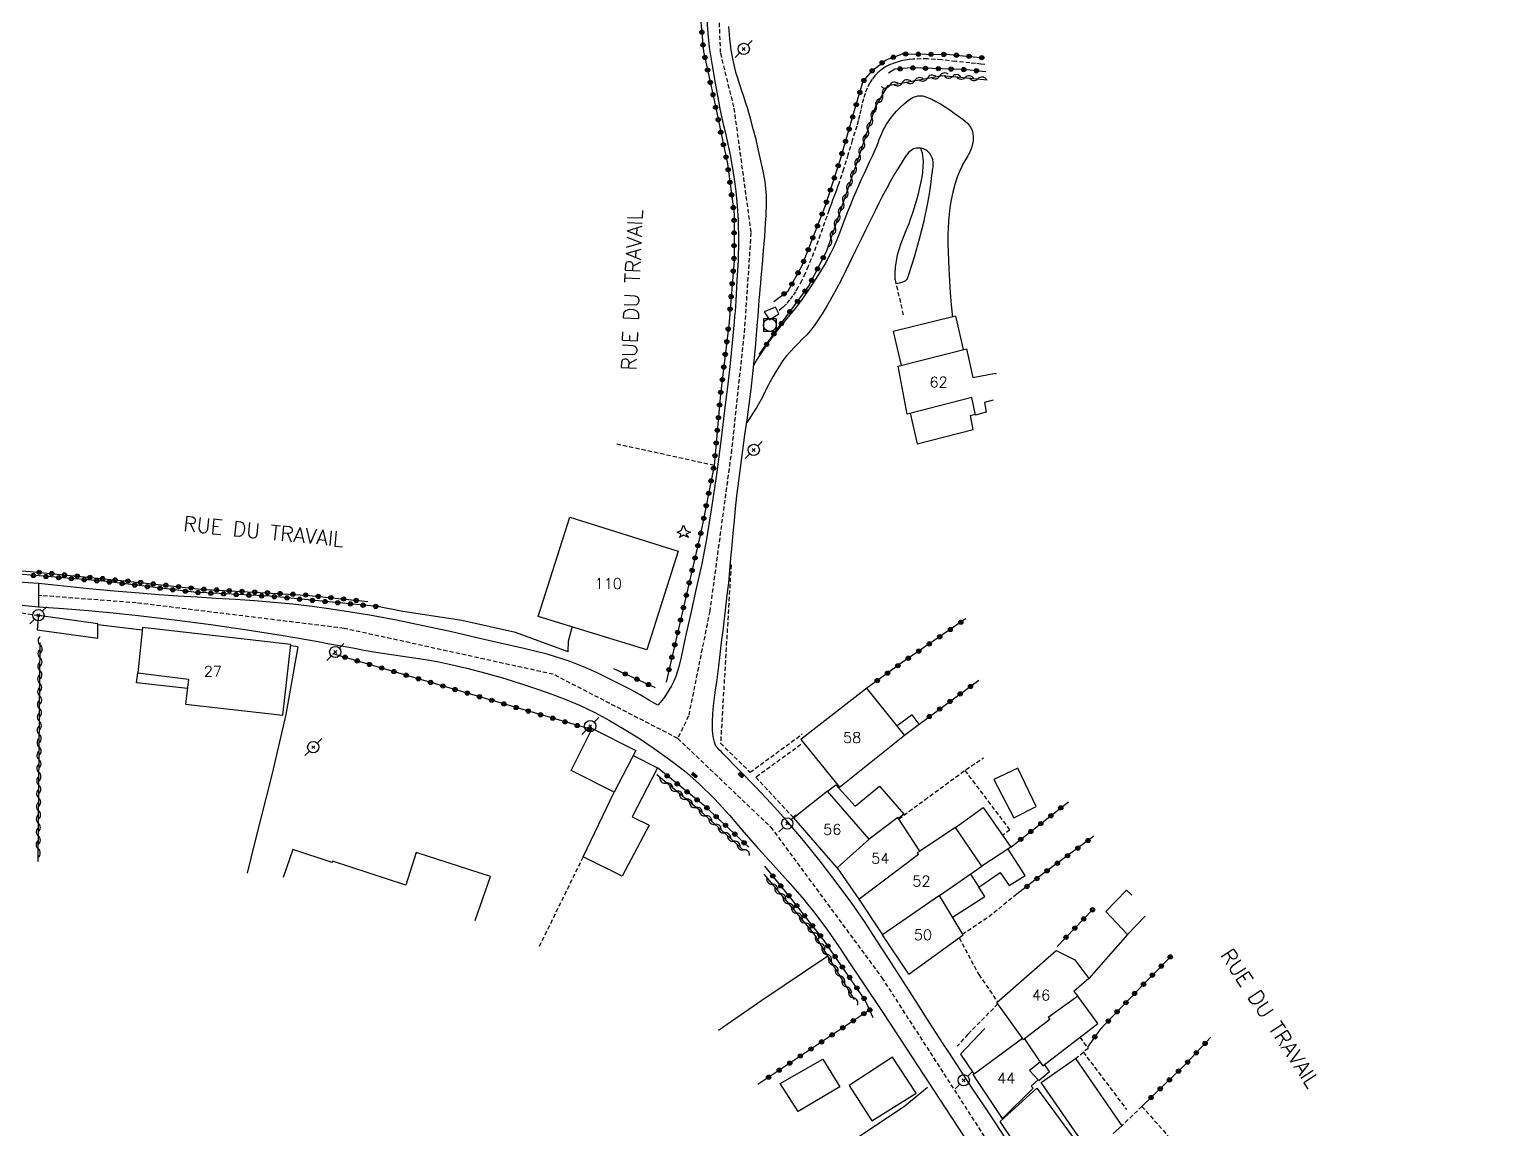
# Model space of a CAD drawing. Header units: millimetres. Extents: x 255999 to 257000, y 144000 to 145001.
# Drawn here: x 256507 to 256679.7, y 144576 to 144705.5 of the extents above; entities that cross this region are included whole.
import ezdxf
from ezdxf.enums import TextEntityAlignment as Align

# ---------------------------------------------------------------- set-up
doc = ezdxf.new("R2010")
doc.units = ezdxf.units.MM
doc.linetypes.add('DASHED', pattern=[0.75, 0.5, -0.25])
doc.layers.get('0').update_dxf_attribs({"linetype": 'CONTINUOUS'})
for name, color, linetype in [('W0001', 6, 'DASHED'), ('W0008', 7, 'CONTINUOUS'), ('W0017', 7, 'CONTINUOUS'), ('W0070', 7, 'DASHED'), ('W0071', 7, 'CONTINUOUS'), ('W0101', 7, 'CONTINUOUS'), ('W0104', 1, 'CONTINUOUS'), ('W0105', 7, 'CONTINUOUS'), ('W0112', 1, 'DASHED'), ('W0211', 2, 'CONTINUOUS'), ('W0303', 7, 'CONTINUOUS'), ('W0310', 3, 'CONTINUOUS'), ('W0323', 7, 'CONTINUOUS'), ('W0330', 7, 'CONTINUOUS'), ('W0333', 7, 'CONTINUOUS'), ('W0401', 7, 'CONTINUOUS'), ('W0420', 7, 'CONTINUOUS'), ('W0473', 7, 'CONTINUOUS'), ('W0989', 7, 'CONTINUOUS'), ('W0991', 7, 'CONTINUOUS'), ('W1102', 7, 'CONTINUOUS')]:
    doc.layers.add(name, color=color, linetype=linetype)
doc.styles.get("Standard").update_dxf_attribs({"font": 'romans.shx', "width": 0.85})

# ---------------------------------------------------------------- blocks, each defined once
blk = doc.blocks.new('T473')
for p, q in [((-0.166667, 0.166667), (0.166667, -0.166667)), ((-0.166667, -0.166667), (0.166667, 0.166667)), ((0.500001, 0.500001), (1.000002, 1.000002)), ((-1.000002, -1.000002), (-0.500001, -0.500001))]:
    blk.add_line(p, q)
blk.add_ellipse((0, 0), major_axis=(0.471405, 0.471405), ratio=1, start_param=5.4977871438, end_param=11.780972451)
blk = doc.blocks.new('T303')
for p, q in [((-0.77, 0), (-0.28, 0.21)), ((-0.28, -0.21), (-0.77, 0)), ((-0.28, 0.21), (0, 0.83)), ((0, 0.83), (0.28, 0.21)), ((0.28, 0.21), (0.83, 0)), ((0.83, 0), (0.28, -0.21)), ((-0.49, -0.63), (-0.28, -0.21)), ((0, -0.35), (-0.49, -0.63)), ((0.56, -0.63), (0, -0.35)), ((0.28, -0.21), (0.56, -0.63))]:
    blk.add_line(p, q)
blk = doc.blocks.new('T401')
for p, q in [((-0.3, 0.3), (0, 0.3)), ((-0.3, -0.25), (-0.3, 0.3)), ((-0.3, 0.15), (0, 0.15)), ((-0.3, 0), (0, 0)), ((0, 0.3), (0, -0.25)), ((-0.3, -0.15), (0, -0.15)), ((-0.3, -0.25), (-0.3, -0.3)), ((-0.3, -0.3), (0, -0.3)), ((0, -0.3), (0, -0.25))]:
    blk.add_line(p, q)
blk = doc.blocks.new('T420')
for p, q in [((0.75, 0.75), (-0.75, 0.75)), ((-0.75, 0.75), (-0.75, -0.75)), ((0.75, 0.75), (0.75, -0.75)), ((0.75, -0.75), (-0.75, -0.75))]:
    blk.add_line(p, q)
blk.add_ellipse((0, 0), major_axis=(-0.53, 0.53), ratio=1, start_param=3.926991, end_param=10.210176)
blk = doc.blocks.new('t310o')
at = {"color": 0, "linetype": 'Continuous'}
for centre, start, end in [((-0.5, 0.38), 216.8699, 323.1304), ((0.5, -0.37), 36.8699, 143.1303)]:
    blk.add_arc(centre, 0.625, start, end, dxfattribs=at)
blk = doc.blocks.new('t323o')
at = {"color": 0, "linetype": 'Continuous'}
for radius in [0.25, 0.15]:
    blk.add_circle((0, 0), radius, dxfattribs=at)

msp = doc.modelspace()

# ---------------------------------------------------------------- linework, layer by layer
at = {"layer": 'W0001'}
for points in [[(256630.94, 144841.89), (256622.81, 144837.39), (256616.06, 144834.78), (256610.11, 144834.11), (256604.05, 144835.29), (256598.64, 144835.87), (256592.79, 144833.63), (256590.03, 144828.33), (256590.86, 144821.44), (256595.38, 144811.51), (256597.81, 144804.42), (256598.48, 144796.95), (256596.92, 144788.19), (256593.78, 144775.08), (256591.07, 144758.02), (256591.52, 144741.9), (256589.86, 144725.52), (256587.96, 144712.96), (256588.39, 144702.64), (256589.98, 144696.18), (256591.99, 144681.5), (256591.28, 144671)], [(256591.28, 144671), (256591.23, 144670.22), (256589.72, 144655.95), (256587.14, 144636.92), (256584.64, 144624.55), (256583.37, 144621.93)], [(256583.37, 144621.93), (256568.7, 144629.48), (256544.08, 144634.89), (256519.61, 144637.9), (256508.48, 144638.74), (256508.1, 144638.78)], [(256583.37, 144621.93), (256594.33, 144611.48), (256607.41, 144593.74), (256625.42, 144565.81), (256640.63, 144542.64), (256650.73, 144529.85), (256668.57, 144511.01), (256679.69, 144495.96)]]:
    msp.add_lwpolyline(points, dxfattribs=at)
at = {"layer": 'W0008'}
for points in [[(256586.73, 144707.79), (256586.86, 144705.44), (256587.09, 144703.32), (256587.41, 144701.21), (256587.78, 144699.11), (256588.17, 144697.01), (256588.34, 144696.1), (256588.54, 144695.2), (256588.74, 144694.3), (256588.95, 144693.4), (256589.16, 144692.5), (256589.36, 144691.6), (256589.54, 144690.69), (256589.7, 144689.78), (256589.97, 144688.09), (256590.2, 144686.39), (256590.38, 144684.68), (256590.49, 144682.96), (256590.53, 144680.59), (256590.47, 144678.22), (256590.35, 144675.86), (256590.2, 144673.49), (256590.16, 144672.87), (256590.12, 144672.25), (256590.07, 144671.62), (256590.02, 144671)], [(256592.77, 144671), (256592.83, 144671.65), (256592.88, 144672.29), (256592.93, 144672.94), (256592.98, 144673.59), (256593.04, 144674.24), (256593.09, 144674.88), (256593.14, 144675.53), (256593.2, 144676.18), (256593.34, 144677.79), (256593.49, 144679.4), (256593.62, 144681.01), (256593.72, 144682.63), (256593.74, 144683.09), (256593.77, 144683.54), (256593.8, 144684), (256593.82, 144684.46), (256593.83, 144684.92), (256593.83, 144685.38), (256593.82, 144685.84), (256593.8, 144686.29), (256593.65, 144687.54), (256593.43, 144688.77), (256593.17, 144689.99), (256592.89, 144691.21), (256592.6, 144692.47), (256592.27, 144693.73), (256591.93, 144694.98), (256591.58, 144696.23), (256591.37, 144696.9), (256591.16, 144697.57), (256590.93, 144698.24), (256590.7, 144698.91), (256590.48, 144699.58), (256590.27, 144700.25), (256590.09, 144700.93), (256589.93, 144701.62), (256589.68, 144703.01), (256589.49, 144704.4), (256589.37, 144705.8)], [(256590.02, 144671), (256589.79, 144668.55), (256589.54, 144666.1), (256589.26, 144663.65), (256588.97, 144661.21), (256588.48, 144657.25), (256587.97, 144653.29), (256587.4, 144649.35), (256586.75, 144645.41), (256586.19, 144642.49), (256585.56, 144639.58), (256584.9, 144636.68), (256584.24, 144633.78), (256584, 144632.64), (256583.78, 144631.49), (256583.51, 144630.35), (256583.15, 144629.24), (256582.91, 144628.68), (256582.64, 144628.14), (256582.33, 144627.61), (256582.01, 144627.1), (256581.78, 144626.76), (256581.54, 144626.44), (256581.28, 144626.13), (256581.01, 144625.83)], [(256587.86, 144621.02), (256587.71, 144621.48), (256587.59, 144621.96), (256587.52, 144622.44), (256587.47, 144622.93), (256587.46, 144623.88), (256587.49, 144624.82), (256587.57, 144625.77), (256587.69, 144626.71), (256587.82, 144627.64), (256587.96, 144628.57), (256588.09, 144629.5), (256588.2, 144630.44), (256588.32, 144631.48), (256588.44, 144632.53), (256588.57, 144633.57), (256588.71, 144634.62), (256588.84, 144635.66), (256588.97, 144636.7), (256589.09, 144637.75), (256589.21, 144638.79), (256589.37, 144640.25), (256589.51, 144641.72), (256589.64, 144643.18), (256589.77, 144644.64), (256589.91, 144646.1), (256590.04, 144647.57), (256590.19, 144649.03), (256590.35, 144650.49), (256590.56, 144652.29), (256590.79, 144654.09), (256591.04, 144655.88), (256591.29, 144657.68), (256591.53, 144659.47), (256591.77, 144661.27), (256592, 144663.07), (256592.2, 144664.87), (256592.36, 144666.4), (256592.51, 144667.93), (256592.65, 144669.47), (256592.77, 144671)], [(256508.11, 144640.18), (256508.09, 144637.42)], [(256581.01, 144625.83), (256579.98, 144626.45), (256578.93, 144627.06), (256577.87, 144627.64), (256576.8, 144628.2), (256575.31, 144628.95), (256573.81, 144629.69), (256572.28, 144630.37), (256570.72, 144630.98), (256568, 144631.84), (256565.25, 144632.54), (256562.47, 144633.16), (256559.7, 144633.79), (256556.56, 144634.51), (256553.41, 144635.2), (256550.25, 144635.85), (256547.07, 144636.44), (256544.83, 144636.82), (256542.57, 144637.16), (256540.32, 144637.47), (256538.05, 144637.73), (256535.8, 144637.95), (256533.54, 144638.13), (256531.28, 144638.29), (256529.02, 144638.43), (256526.77, 144638.57), (256524.51, 144638.7), (256522.25, 144638.86), (256519.99, 144639.03), (256517.02, 144639.29), (256514.05, 144639.57), (256511.07, 144639.86), (256508.11, 144640.18)], [(256508.09, 144637.42), (256511.02, 144637.23), (256513.96, 144637), (256516.88, 144636.73), (256519.81, 144636.42), (256524.1, 144635.91), (256528.38, 144635.33), (256532.66, 144634.71), (256536.92, 144634.05), (256538.29, 144633.83), (256539.65, 144633.59), (256541.01, 144633.34), (256542.37, 144633.09), (256543.73, 144632.84), (256545.09, 144632.59), (256546.45, 144632.34), (256547.81, 144632.1), (256548.87, 144631.93), (256549.93, 144631.77), (256550.99, 144631.62), (256552.05, 144631.46), (256553.11, 144631.31), (256554.17, 144631.14), (256555.23, 144630.95), (256556.28, 144630.73), (256558.53, 144630.21), (256560.77, 144629.62), (256562.99, 144628.98), (256565.2, 144628.29), (256566.87, 144627.74), (256568.54, 144627.16), (256570.2, 144626.53), (256571.82, 144625.83), (256573.61, 144624.97), (256575.35, 144624.03), (256577.07, 144623.03), (256578.75, 144621.98), (256580.59, 144620.74), (256582.4, 144619.45), (256584.16, 144618.09), (256585.84, 144616.63), (256587.71, 144614.8), (256589.46, 144612.87), (256591.17, 144610.89), (256592.88, 144608.92), (256594.6, 144607.02), (256596.33, 144605.11), (256598.02, 144603.18), (256599.64, 144601.18), (256601.02, 144599.32), (256602.33, 144597.42), (256603.6, 144595.49), (256604.88, 144593.57), (256607.59, 144589.52), (256610.28, 144585.45), (256612.95, 144581.37), (256615.6, 144577.27)], [(256622.26, 144574.42), (256620.86, 144576.53), (256619.46, 144578.63), (256618.06, 144580.74), (256616.67, 144582.85), (256615.28, 144584.97), (256614.57, 144586.07), (256613.86, 144587.17), (256613.14, 144588.27), (256612.44, 144589.38), (256611.73, 144590.49), (256611.01, 144591.59), (256610.3, 144592.69), (256609.59, 144593.8), (256608.18, 144595.99), (256606.78, 144598.18), (256605.36, 144600.37), (256603.87, 144602.51), (256602.03, 144605.01), (256600.13, 144607.47), (256598.18, 144609.89), (256596.17, 144612.27), (256594.37, 144614.28), (256592.51, 144616.23), (256590.62, 144618.17), (256588.74, 144620.1), (256588.52, 144620.33), (256588.3, 144620.56), (256588.08, 144620.79), (256587.86, 144621.02)], [(256615.6, 144577.27), (256619.11, 144571.92)]]:
    msp.add_lwpolyline(points, dxfattribs=at)
at = {"layer": 'W0017'}
for points in [[(256595.96, 144671), (256596.59, 144671.78), (256597.22, 144672.56), (256597.82, 144673.36), (256598.4, 144674.17), (256599.21, 144675.36), (256599.98, 144676.57), (256600.72, 144677.81), (256601.4, 144679.08), (256601.78, 144679.88), (256602.14, 144680.69), (256602.47, 144681.51), (256602.79, 144682.34), (256603.1, 144683.17), (256603.41, 144684), (256603.74, 144684.83), (256604.08, 144685.65), (256604.39, 144686.37), (256604.71, 144687.08), (256605.03, 144687.8), (256605.35, 144688.51), (256605.68, 144689.22), (256606, 144689.93), (256606.33, 144690.64), (256606.65, 144691.36), (256606.81, 144691.72), (256606.96, 144692.09), (256607.11, 144692.47), (256607.26, 144692.84), (256607.41, 144693.21), (256607.58, 144693.58), (256607.76, 144693.94), (256607.96, 144694.29), (256608.32, 144694.82), (256608.7, 144695.33), (256609.12, 144695.81), (256609.58, 144696.26), (256610.02, 144696.67), (256610.49, 144697.08), (256611.03, 144697.43), (256611.64, 144697.63), (256612.22, 144697.62), (256612.77, 144697.45), (256613.28, 144697.22), (256613.76, 144696.98), (256614.33, 144696.68), (256614.87, 144696.34), (256615.4, 144695.98), (256615.91, 144695.6), (256616.44, 144695.23), (256616.98, 144694.86), (256617.49, 144694.43), (256617.89, 144693.89), (256618.05, 144693.54), (256618.13, 144693.18), (256618.16, 144692.8), (256618.17, 144692.43), (256618.13, 144692.11), (256618.06, 144691.8), (256617.97, 144691.5), (256617.86, 144691.2), (256617.77, 144690.99), (256617.66, 144690.78), (256617.55, 144690.57), (256617.43, 144690.37), (256617.31, 144690.18), (256617.19, 144689.98), (256617.07, 144689.78), (256616.96, 144689.57), (256616.78, 144689.2), (256616.6, 144688.82), (256616.44, 144688.43), (256616.29, 144688.04), (256616.02, 144687.17), (256615.78, 144686.29), (256615.58, 144685.39), (256615.42, 144684.49), (256615.32, 144683.68), (256615.25, 144682.87), (256615.21, 144682.05), (256615.18, 144681.24), (256615.18, 144680.24), (256615.2, 144679.25), (256615.24, 144678.25), (256615.29, 144677.26), (256615.37, 144675.84), (256615.47, 144674.42), (256615.58, 144672.99), (256615.71, 144671.57)], [(256609.06, 144675.55), (256609.29, 144675.58), (256609.52, 144675.62), (256609.75, 144675.68), (256609.98, 144675.76), (256610.06, 144675.79), (256610.15, 144675.83), (256610.23, 144675.87), (256610.3, 144675.94), (256610.41, 144676.09), (256610.48, 144676.26), (256610.54, 144676.43), (256610.59, 144676.6), (256611.27, 144678.67), (256611.86, 144680.78), (256612.38, 144682.9), (256612.84, 144685.03), (256612.98, 144685.84), (256613.1, 144686.65), (256613.21, 144687.46), (256613.3, 144688.27), (256613.33, 144688.47), (256613.36, 144688.66), (256613.39, 144688.86), (256613.42, 144689.05), (256613.44, 144689.25), (256613.46, 144689.45), (256613.46, 144689.65), (256613.44, 144689.85), (256613.4, 144690.1), (256613.33, 144690.34), (256613.23, 144690.57), (256613.1, 144690.79), (256612.94, 144690.97), (256612.75, 144691.14), (256612.54, 144691.27), (256612.31, 144691.37), (256612.03, 144691.45), (256611.73, 144691.48), (256611.42, 144691.47), (256611.13, 144691.37), (256610.57, 144690.98), (256610.14, 144690.44), (256609.81, 144689.87), (256609.48, 144689.34), (256608.93, 144688.47), (256608.42, 144687.58), (256607.94, 144686.67), (256607.46, 144685.76), (256607.05, 144684.98), (256606.65, 144684.18), (256606.26, 144683.39), (256605.87, 144682.59), (256605.48, 144681.79), (256605.09, 144680.99), (256604.7, 144680.19), (256604.31, 144679.4), (256603.75, 144678.27), (256603.2, 144677.14), (256602.64, 144676.01), (256602.05, 144674.9), (256601.5, 144673.91), (256600.95, 144672.92), (256600.38, 144671.95), (256599.76, 144671)], [(256599.76, 144671), (256599.68, 144670.88), (256599.6, 144670.77), (256599.52, 144670.66), (256599.44, 144670.54), (256599.01, 144670), (256598.56, 144669.49), (256598.08, 144668.99), (256597.6, 144668.5), (256597.12, 144668.01), (256596.64, 144667.51), (256596.19, 144667), (256595.76, 144666.46), (256595.34, 144665.84), (256594.95, 144665.19), (256594.58, 144664.54), (256594.22, 144663.88), (256594.06, 144663.6), (256593.92, 144663.31), (256593.77, 144663.02), (256593.63, 144662.73), (256593.49, 144662.44), (256593.34, 144662.15), (256593.2, 144661.86), (256593.04, 144661.58), (256592.68, 144660.96), (256592.3, 144660.35), (256591.91, 144659.75), (256591.51, 144659.16)], [(256592.3, 144665.84), (256592.66, 144666.45), (256593.03, 144667.05), (256593.42, 144667.64), (256593.81, 144668.22), (256594.33, 144668.93), (256594.86, 144669.63), (256595.41, 144670.32), (256595.96, 144671)], [(256570.46, 144632.12), (256570.51, 144633.38), (256570.93, 144635.05)], [(256597.88, 144570.91), (256601.25, 144572.73), (256610.1, 144578.63), (256612.8, 144580.83)]]:
    msp.add_lwpolyline(points, dxfattribs=at)
at = {"layer": 'W0070'}
msp.add_lwpolyline([(256619.54, 144701.31), (256619.08, 144701.37), (256618.43, 144701.44), (256617.78, 144701.51), (256616.12, 144701.68), (256614.46, 144701.86), (256612.78, 144701.98), (256611.11, 144701.96), (256610.62, 144701.92), (256610.14, 144701.84), (256609.67, 144701.74), (256609.2, 144701.61), (256608.74, 144701.45), (256608.29, 144701.28), (256607.85, 144701.06), (256607.44, 144700.79), (256607.01, 144700.44), (256606.62, 144700.04), (256606.27, 144699.6), (256605.97, 144699.13), (256605.67, 144698.53), (256605.43, 144697.91), (256605.23, 144697.27), (256605.07, 144696.63), (256604.92, 144695.99), (256604.78, 144695.34), (256604.63, 144694.71), (256604.45, 144694.07), (256603.93, 144692.38), (256603.42, 144690.68), (256602.9, 144688.99), (256602.34, 144687.31), (256602.2, 144686.91), (256602.06, 144686.52), (256601.91, 144686.12), (256601.76, 144685.72), (256601.61, 144685.33), (256601.46, 144684.93), (256601.31, 144684.54), (256601.17, 144684.14), (256600.91, 144683.43), (256600.66, 144682.71), (256600.41, 144681.99), (256600.16, 144681.27), (256599.9, 144680.55), (256599.64, 144679.83), (256599.37, 144679.12), (256599.09, 144678.41), (256598.73, 144677.56), (256598.36, 144676.71), (256597.97, 144675.87), (256597.53, 144675.06), (256597.22, 144674.56), (256596.9, 144674.07), (256596.55, 144673.6), (256596.18, 144673.14), (256595.98, 144672.93), (256595.78, 144672.72), (256595.56, 144672.52), (256595.33, 144672.34)], dxfattribs=at)
at = {"layer": 'W0071'}
for points in [[(256508.11, 144640.18), (256504.55, 144640.41), (256501, 144640.66), (256497.45, 144640.93), (256493.9, 144641.2), (256489.45, 144641.55), (256484.99, 144641.91), (256480.54, 144642.3), (256476.1, 144642.74), (256473.22, 144643.06), (256470.35, 144643.39), (256467.48, 144643.77), (256464.62, 144644.2), (256463.51, 144644.39), (256462.41, 144644.61), (256461.31, 144644.84), (256460.21, 144645.09)], [(256459.5, 144642.55), (256461.68, 144642.24), (256463.86, 144641.95), (256466.05, 144641.67), (256468.23, 144641.41), (256469.9, 144641.23), (256471.57, 144641.06), (256473.25, 144640.89), (256474.92, 144640.74), (256476.6, 144640.59), (256478.27, 144640.43), (256479.94, 144640.28), (256481.62, 144640.11), (256488.24, 144639.45), (256494.85, 144638.79), (256501.47, 144638.11), (256508.09, 144637.43)]]:
    msp.add_lwpolyline(points, dxfattribs=at)
at = {"layer": 'W0101'}
for points in [[(256610.38, 144660.14), (256609.32, 144665.79), (256617.36, 144667.83), (256618.11, 144664.46), (256620.81, 144664.97), (256620.83, 144664.86)], [(256620.5, 144661.76), (256619.5, 144661.51), (256619.71, 144660.38), (256618.42, 144660.03), (256618.02, 144662.1), (256610.38, 144660.14)], [(256520.34, 144634.99), (256519.79, 144629.67), (256525.74, 144628.92), (256525.42, 144625.95), (256536.88, 144624.66), (256537.81, 144633)], [(256537.81, 144633), (256520.34, 144634.99)], [(256605.92, 144610.04), (256601.02, 144615.7), (256597.03, 144612.57)], [(256602.15, 144606.7), (256602.15, 144606.7), (256597.03, 144612.57)], [(256611.88, 144608.65), (256609.28, 144612.61), (256605.92, 144610.04)], [(256619.19, 144606.89), (256616.08, 144611.45), (256611.88, 144608.65)], [(256602.15, 144606.7), (256604.7, 144602.99), (256604.7, 144602.99)], [(256614.19, 144603.42), (256619.19, 144606.89)], [(256604.7, 144602.99), (256607.5, 144598.78)], [(256610.57, 144594.16), (256616.99, 144598.77), (256614.18, 144603.41), (256614.19, 144603.42)], [(256610.57, 144594.16), (256607.5, 144598.78)], [(256623.98, 144586.6), (256620.96, 144590.83), (256627.92, 144596.93), (256630.14, 144595.84), (256631.77, 144593.66)], [(256631.77, 144593.66), (256630.01, 144592.13), (256630.49, 144591.56), (256626.99, 144589.06), (256627.18, 144588.8), (256624.21, 144586.54)], [(256621.62, 144577.17), (256618.15, 144582.35), (256623.98, 144586.6)], [(256624.21, 144586.54), (256626.06, 144583.79), (256624.79, 144582.81), (256625.83, 144581.71), (256625.01, 144580.97), (256625.23, 144580.71), (256621.62, 144577.17)]]:
    msp.add_lwpolyline(points, dxfattribs=at)
for points in [[(256583.41, 144643.99), (256579.72, 144632.35), (256566.93, 144636.28), (256570.68, 144647.99)], [(256610.06, 144622.33), (256605.65, 144627.86), (256597.87, 144621.8), (256602.44, 144616.18), (256610.06, 144622.33)], [(256625.66, 144580.72), (256631.04, 144573.42), (256626.42, 144569.26), (256621.36, 144576.8)]]:
    msp.add_lwpolyline(points, close=True, dxfattribs=at)
at = {"layer": 'W0104'}
for points in [[(256613.37, 144671), (256608.75, 144669.87), (256609.69, 144665.88)], [(256616.09, 144671.67), (256613.37, 144671)], [(256616.09, 144671.67), (256616.24, 144671)], [(256616.24, 144671), (256616.98, 144667.73)], [(256610.76, 144660.24), (256611.55, 144656.63), (256618.15, 144658.33), (256617.84, 144659.97), (256617.85, 144659.97), (256618.4, 144660.14)], [(256525.62, 144627.82), (256519.65, 144628.48), (256519.79, 144629.67)], [(256610.06, 144622.33), (256611.79, 144623.62), (256610.98, 144624.72), (256609.2, 144623.41)], [(256578.14, 144619.92), (256580.97, 144618.45), (256578, 144612.68), (256580, 144611.7), (256576.83, 144605.69), (256572.22, 144607.96)], [(256572.22, 144607.96), (256575.9, 144615.6)], [(256601.02, 144615.7), (256601.97, 144616.45), (256604.26, 144613.94), (256607.12, 144616.3), (256610, 144612.99), (256609.36, 144612.48)], [(256616.08, 144611.45), (256619.33, 144613.79), (256622.59, 144609.11), (256619.19, 144606.89)], [(256538.04, 144608.84), (256536.92, 144605.54)], [(256559.5, 144600.48), (256561.31, 144605.68), (256552.58, 144608.49), (256551.35, 144604.64), (256542.73, 144607.46), (256542.66, 144607.32), (256538.04, 144608.84)], [(256617.83, 144605.95), (256618.83, 144604.42), (256621.36, 144606.15), (256622.39, 144604.59), (256624.28, 144605.76), (256622.27, 144608.89)], [(256615.72, 144600.87), (256619.54, 144603.32), (256618.83, 144604.42)], [(256636.83, 144603.47), (256636.23, 144604.05), (256633.8, 144601.55), (256636.34, 144598.81), (256638.42, 144601)], [(256626.06, 144583.79), (256626.37, 144583.35), (256632.83, 144588.36), (256630.49, 144591.56)], [(256616.66, 144584.73), (256619.53, 144587.77)], [(256616.66, 144584.73), (256618.26, 144582.43)], [(256632.17, 144573), (256630.5, 144575.13), (256626.16, 144581.39), (256630.2, 144584.21), (256635.66, 144576.29), (256634.65, 144575.37)], [(256625.83, 144581.71), (256625.9, 144581.62), (256627.15, 144582.7), (256626.57, 144583.5)]]:
    msp.add_lwpolyline(points, dxfattribs=at)
for points in [[(256515.09, 144635.41), (256508.09, 144636.4), (256507.93, 144634.73), (256515.06, 144633.75)], [(256575.9, 144615.6), (256570.81, 144618.16), (256573.3, 144623.08), (256578.45, 144620.52)], [(256620.58, 144617.08), (256622.97, 144612.56), (256625.58, 144613.9), (256623.42, 144618.41)], [(256602.48, 144580.9), (256597.56, 144577.97), (256595.44, 144581.27), (256600.45, 144584.13)], [(256611.45, 144580.14), (256608.68, 144584.37), (256603.57, 144581.04), (256606.22, 144576.88)]]:
    msp.add_lwpolyline(points, close=True, dxfattribs=at)
at = {"layer": 'W0105'}
msp.add_lwpolyline([(256595.29, 144671.93), (256594.88, 144672.72), (256593.56, 144672.18), (256594.17, 144671.23)], close=True, dxfattribs=at)
at = {"layer": 'W0112'}
for points in [[(256608.96, 144675.97), (256609.98, 144671.62)], [(256587.66, 144654.09), (256575.98, 144656.64)], [(256589.65, 144642.36), (256588.41, 144621.35), (256591.9, 144617.94), (256598.04, 144622.45)], [(256508.09, 144636.4), (256494.38, 144638.25)], [(256597.88, 144621.2), (256592.58, 144617.35), (256597.03, 144612.57)], [(256609.39, 144612.44), (256612.46, 144614.7), (256617.32, 144618.25), (256619.36, 144619.65)], [(256617.18, 144618.15), (256622.47, 144611.15), (256621.62, 144610.51)], [(256572.22, 144607.96), (256566.99, 144597.29)], [(256623.32, 144603.57), (256619.79, 144600.77), (256616.95, 144598.85)], [(256616.52, 144598.43), (256618.83, 144594.11), (256621.04, 144590.89)], [(256621.08, 144590.66), (256617.54, 144587.08), (256616.29, 144585.68)], [(256630.72, 144586.72), (256631.71, 144585.4), (256631.11, 144584.99), (256636.23, 144578.2)], [(256631.15, 144584.93), (256630.23, 144584.17)], [(256638.04, 144578.58), (256635.66, 144576.29)], [(256638.04, 144578.58), (256642.85, 144573.13), (256643.59, 144574.02)]]:
    msp.add_lwpolyline(points, dxfattribs=at)
at = {"layer": 'W0211'}
msp.add_lwpolyline([(256608.96, 144675.97), (256608.97, 144676.71), (256609.02, 144677.44), (256609.12, 144678.17), (256609.26, 144678.89), (256609.43, 144679.53), (256609.63, 144680.15), (256609.86, 144680.77), (256610.11, 144681.38), (256610.36, 144681.98), (256610.61, 144682.59), (256610.84, 144683.21), (256611.05, 144683.83), (256611.37, 144684.87), (256611.67, 144685.91), (256611.93, 144686.97), (256612.14, 144688.04), (256612.18, 144688.31), (256612.22, 144688.59), (256612.25, 144688.86), (256612.28, 144689.14), (256612.29, 144689.41), (256612.3, 144689.69), (256612.3, 144689.97), (256612.28, 144690.24), (256612.24, 144690.56), (256612.18, 144690.87), (256612.09, 144691.18), (256611.99, 144691.48)], dxfattribs=at)
at = {"layer": 'W0310'}
for points in [[(256600.93, 144679.39), (256604.78, 144690.66), (256606.71, 144696.4), (256608.17, 144698.86), (256614.55, 144700.04), (256619.8, 144699.53)], [(256508.04, 144607.43), (256508.2, 144624.75), (256508.29, 144633.22)], [(256591.13, 144608.78), (256586.02, 144613.38), (256580.89, 144617.62)], [(256604.17, 144591.16), (256599.45, 144598.92), (256593.53, 144605.92)]]:
    msp.add_lwpolyline(points, dxfattribs=at)
at = {"layer": 'W0323'}
for points in [[(256580.8, 144818.85), (256587.08, 144808.25), (256589.19, 144805.14), (256594.54, 144796.08), (256595.01, 144792.42), (256592.89, 144781.92), (256589.41, 144764.82), (256589.03, 144754.76), (256589.6, 144745.52), (256588.45, 144730.69), (256586.17, 144716.59), (256585.82, 144709.33), (256586.42, 144702.85), (256587.77, 144696.57), (256589.22, 144689.64), (256590.01, 144683.71), (256590, 144678.23), (256589.42, 144671)], [(256594.7, 144673.42), (256596.38, 144674.67), (256597.98, 144677.58), (256600.76, 144684.71), (256602.52, 144690.17), (256604.51, 144697.01), (256605.21, 144699.34), (256606.34, 144700.67), (256607.9, 144701.88), (256609.85, 144702.56), (256615.4, 144702.5), (256619.39, 144702.11)], [(256619.67, 144700.47), (256617.02, 144700.73), (256610.88, 144700.93), (256608.94, 144700.76), (256608.2, 144700.29)], [(256595.7, 144671), (256596.14, 144671.61), (256598.77, 144675.17), (256600.93, 144679.39)], [(256589.42, 144671), (256589.42, 144670.96), (256588.42, 144662.49), (256587.66, 144654.09), (256586.15, 144646.39)], [(256592.97, 144667.14), (256595.7, 144671)], [(256586.15, 144646.39), (256582, 144628.57)], [(256548.03, 144637.46), (256535.35, 144638.67), (256526.39, 144639.14), (256515.73, 144640.44), (256498.65, 144641.85), (256488.05, 144642.67)], [(256490.22, 144642.9), (256507.12, 144641.6), (256518.62, 144640.47), (256527.2, 144639.53), (256539.62, 144638.82), (256546.88, 144638.04)], [(256617.29, 144636.02), (256617.23, 144635.97), (256609.82, 144630.89), (256605.65, 144627.86)], [(256538.62, 144632.72), (256537.79, 144632.83)], [(256573.23, 144622.96), (256542.76, 144631.91)], [(256580.77, 144627.9), (256575.84, 144630.14)], [(256611.79, 144623.62), (256618.84, 144628.78)], [(256591.73, 144609.12), (256586.58, 144613.95), (256580.97, 144618.45)], [(256622.59, 144609.11), (256629.4, 144614.47)], [(256632.36, 144610.4), (256626.5, 144606.06), (256623.32, 144603.57)], [(256606.4, 144589.02), (256605.46, 144591.1), (256600.57, 144598.17), (256597.05, 144602.66), (256593.62, 144606.88)], [(256628.05, 144597.42), (256632.22, 144601.74)], [(256641.46, 144596.28), (256637.42, 144592.14), (256633.04, 144587.55)], [(256605.98, 144589.96), (256592.82, 144581.17), (256592.82, 144581.17)], [(256633.04, 144587.55), (256631.61, 144585.54)], [(256646.16, 144586.73), (256643.25, 144583.62), (256638.04, 144578.58)]]:
    msp.add_lwpolyline(points, dxfattribs=at)
at = {"layer": 'W0330'}
for points in [[(256538.62, 144632.72), (256537.21, 144624.76), (256535.62, 144617.79), (256533.52, 144609.58), (256532.65, 144606.07)], [(256636.34, 144598.81), (256631.77, 144593.66)], [(256601.06, 144596.27), (256593.29, 144591.05), (256588.18, 144587.52)]]:
    msp.add_lwpolyline(points, dxfattribs=at)
at = {"layer": 'W0333'}
for points in [[(256570.46, 144632.12), (256564.27, 144634.39), (256557.93, 144635.82), (256551, 144636.9), (256548.03, 144637.46)], [(256515.09, 144635.33), (256520.31, 144634.74)]]:
    msp.add_lwpolyline(points, dxfattribs=at)
at = {"layer": 'W1102'}
for points in [[(256605.92, 144610.04), (256602.15, 144606.7)], [(256604.7, 144602.99), (256611.74, 144608.3), (256611.62, 144608.48), (256611.88, 144608.65)], [(256614.19, 144603.42), (256607.5, 144598.78)], [(256624.21, 144586.54), (256624.08, 144586.42), (256623.98, 144586.6)]]:
    msp.add_lwpolyline(points, dxfattribs=at)

# ---------------------------------------------------------------- block references
at = {"layer": 'W0303'}
msp.add_blockref('T303', (256584.06, 144646.22), dxfattribs=at)
at = {"layer": 'W0310'}
for p, rotation in [((256609.82, 144699.16), 10.46351421321713), ((256611.29, 144699.43), 10.46351421321713), ((256612.77, 144699.71), 10.46351421321713), ((256614.24, 144699.98), 10.46351421321713), ((256615.73, 144699.92), 354.4902430535981), ((256617.22, 144699.78), 354.4902430535981), ((256618.72, 144699.64), 354.4902430535981), ((256607.49, 144697.72), 59.28034642256555), ((256608.34, 144698.89), 10.46351421321713), ((256606.73, 144696.43), 59.28034642256555), ((256605.76, 144693.59), 71.40346960755006), ((256606.24, 144695.01), 71.40346960755006), ((256605.29, 144692.17), 71.40346960755006), ((256604.81, 144690.74), 71.40346960755006), ((256604.32, 144689.32), 71.15594378559136), ((256603.35, 144686.49), 71.15594378559136), ((256603.84, 144687.9), 71.15594378559136), ((256602.87, 144685.07), 71.15594378559136), ((256602.39, 144683.65), 71.15594378559136), ((256601.9, 144682.23), 71.15594378559136), ((256601.42, 144680.81), 71.15594378559136), ((256508.29, 144632.93), 89.42530352443532), ((256508.27, 144631.43), 89.42530352443532), ((256508.26, 144629.93), 89.42530352443532), ((256508.24, 144628.43), 89.42530352443532), ((256508.23, 144626.93), 89.42530352443532), ((256508.21, 144625.43), 89.42530352443532), ((256508.2, 144623.93), 89.45726379178724), ((256508.17, 144620.93), 89.45726379178724), ((256508.18, 144622.43), 89.45726379178724), ((256508.15, 144619.43), 89.45726379178724), ((256508.14, 144617.93), 89.45726379178724), ((256508.13, 144616.43), 89.45726379178724), ((256582.04, 144616.67), 140.4014190438565), ((256508.11, 144614.93), 89.45726379178724), ((256583.2, 144615.71), 140.4014190438565), ((256584.35, 144614.76), 140.4014190438565), ((256508.1, 144613.43), 89.45726379178724), ((256585.51, 144613.8), 140.4014190438565), ((256586.64, 144612.82), 138.043150267769), ((256508.08, 144611.93), 89.45726379178724), ((256587.76, 144611.81), 138.043150267769), ((256588.87, 144610.81), 138.043150267769), ((256508.06, 144608.93), 89.45726379178724), ((256508.07, 144610.43), 89.45726379178724), ((256589.99, 144609.81), 138.043150267769), ((256591.1, 144608.81), 138.043150267769), ((256594.5, 144604.77), 130.2602200773545), ((256595.46, 144603.63), 130.2602200773545), ((256596.43, 144602.48), 130.2602200773545), ((256597.4, 144601.34), 130.2602200773545), ((256598.37, 144600.19), 130.2602200773545), ((256599.34, 144599.05), 130.2602200773545), ((256600.14, 144597.78), 121.2916645020042), ((256600.92, 144596.5), 121.2916645020042), ((256601.7, 144595.22), 121.2916645020042), ((256602.48, 144593.94), 121.2916645020042), ((256603.26, 144592.66), 121.2916645020042), ((256604.04, 144591.37), 121.2916645020042)]:
    msp.add_blockref('t310o', p, dxfattribs=dict(at, rotation=rotation))
at = {"layer": 'W0323'}
for p, rotation in [((256586.21, 144705.12), 275.3434972429577), ((256586.35, 144703.63), 275.3434972429577), ((256586.57, 144702.15), 282.1134597953547), ((256607.44, 144701.52), 37.71199494121199), ((256608.76, 144702.18), 19.17104253449882), ((256610.2, 144702.56), 359.3804986833435), ((256611.7, 144702.54), 359.3804986833435), ((256613.2, 144702.52), 359.3804986833435), ((256614.7, 144702.51), 359.3804986833435), ((256616.19, 144702.42), 354.4528127610131), ((256617.69, 144702.28), 354.4528127610131), ((256619.18, 144702.13), 354.4528127610131), ((256586.89, 144700.68), 282.1134597953547), ((256605.3, 144699.44), 49.80018849497322), ((256606.27, 144700.59), 49.80018849497322), ((256609.56, 144700.81), 185.0002787937282), ((256611.06, 144700.92), 178.1725273682402), ((256612.56, 144700.87), 178.1725273682402), ((256614.06, 144700.83), 178.1725273682402), ((256615.56, 144700.78), 178.1725273682402), ((256617.06, 144700.73), 174.3415973677211), ((256618.55, 144700.58), 174.3415973677211), ((256587.2, 144699.21), 282.1134597953547), ((256587.52, 144697.75), 282.1134597953547), ((256604.82, 144698.03), 73.26005150524041), ((256587.83, 144696.28), 281.8141273926279), ((256604.39, 144696.59), 73.7320757428127), ((256588.14, 144694.81), 281.8141273926279), ((256603.97, 144695.15), 73.7320757428127), ((256588.44, 144693.34), 281.8141273926279), ((256603.55, 144693.71), 73.7320757428127), ((256588.75, 144691.88), 281.8141273926279), ((256602.71, 144690.83), 73.7320757428127), ((256603.13, 144692.27), 73.7320757428127), ((256589.06, 144690.41), 281.8141273926279), ((256589.31, 144688.93), 277.6104915955351), ((256602.27, 144689.4), 72.20964889843417), ((256589.51, 144687.44), 277.6104915955351), ((256601.81, 144687.97), 72.20964889843417), ((256589.71, 144685.96), 277.6104915955351), ((256601.35, 144686.54), 72.20964889843417), ((256589.91, 144684.47), 277.6104915955351), ((256600.37, 144683.71), 68.72780577735409), ((256600.89, 144685.11), 72.20964889843417), ((256590.01, 144682.98), 269.9268653830273), ((256599.83, 144682.31), 68.72780577735409), ((256590.01, 144681.48), 269.9268653830273), ((256599.28, 144680.91), 68.72780577735409), ((256590.01, 144679.98), 269.9268653830273), ((256598.74, 144679.51), 68.72780577735409), ((256600.51, 144678.57), 62.8180161285614), ((256589.9, 144676.98), 265.3837938085091), ((256590, 144678.48), 269.9268653830273), ((256597.54, 144676.77), 61.15142865914904), ((256598.2, 144678.12), 68.72780577735409), ((256599.83, 144677.24), 62.8180161285614), ((256589.78, 144675.49), 265.3837938085091), ((256596.82, 144675.46), 61.15142865914904), ((256599.14, 144675.9), 62.8180161285614), ((256589.66, 144673.99), 265.3837938085091), ((256595.9, 144674.31), 36.54187195811315), ((256597.47, 144673.42), 53.54434388109759), ((256598.37, 144674.63), 53.54434388109759), ((256589.54, 144672.5), 265.3837938085091), ((256596.58, 144672.22), 53.54434388109759), ((256589.32, 144670.15), 263.2575777695085), ((256595.57, 144670.81), 54.71863125532839), ((256589.15, 144668.66), 263.2575777695085), ((256593.84, 144668.36), 54.71863125532839), ((256594.7, 144669.59), 54.71863125532839), ((256588.97, 144667.17), 263.2575777695085), ((256588.79, 144665.68), 263.2575777695085), ((256588.62, 144664.19), 263.2575777695085), ((256588.44, 144662.7), 263.2575777695085), ((256588.17, 144659.72), 264.8553427366985), ((256588.3, 144661.21), 264.8553427366985), ((256588.03, 144658.22), 264.8553427366985), ((256587.9, 144656.73), 264.8553427366985), ((256587.76, 144655.24), 264.8553427366985), ((256587.59, 144653.75), 258.9335366026993), ((256587.3, 144652.27), 258.9335366026993), ((256586.73, 144649.33), 258.9335366026993), ((256587.02, 144650.8), 258.9335366026993), ((256586.44, 144647.86), 258.9335366026993), ((256586.09, 144646.1), 256.8663844418992), ((256585.75, 144644.64), 256.8663844418992), ((256585.41, 144643.18), 256.8663844418992), ((256507.49, 144641.12), 175.2530197093146), ((256508.17, 144641.5), 354.3658439289678), ((256508.98, 144641), 175.2530197093146), ((256509.66, 144641.35), 354.3658439289678), ((256510.48, 144640.87), 175.2530197093146), ((256511.15, 144641.2), 354.3658439289678), ((256511.97, 144640.75), 175.2530197093146), ((256512.65, 144641.06), 354.3658439289678), ((256513.47, 144640.62), 175.2530197093146), ((256514.14, 144640.91), 354.3658439289678), ((256515.63, 144640.76), 354.3658439289678), ((256517.12, 144640.61), 354.3658439289678), ((256585.06, 144641.72), 256.8663844418992), ((256514.96, 144640.5), 175.2530197093146), ((256516.45, 144640.35), 173.0682277854853), ((256517.94, 144640.17), 173.0682277854853), ((256518.62, 144640.47), 354.3658439289678), ((256519.43, 144639.99), 173.0682277854853), ((256520.11, 144640.3), 353.7543738042937), ((256520.92, 144639.8), 173.0682277854853), ((256521.6, 144640.14), 353.7543738042937), ((256522.41, 144639.62), 173.0682277854853), ((256523.09, 144639.98), 353.7543738042937), ((256523.9, 144639.44), 173.0682277854853), ((256524.58, 144639.81), 353.7543738042937), ((256525.39, 144639.26), 173.0682277854853), ((256526.07, 144639.65), 353.7543738042937), ((256526.88, 144639.11), 176.9888917686512), ((256527.57, 144639.51), 356.712290978386), ((256528.38, 144639.04), 176.9888917686512), ((256529.06, 144639.42), 356.712290978386), ((256529.88, 144638.96), 176.9888917686512), ((256530.56, 144639.34), 356.712290978386), ((256531.37, 144638.88), 176.9888917686512), ((256532.06, 144639.25), 356.712290978386), ((256533.56, 144639.16), 356.712290978386), ((256535.05, 144639.08), 356.712290978386), ((256536.55, 144638.99), 356.712290978386), ((256538.05, 144638.91), 356.712290978386), ((256584.72, 144640.26), 256.8663844418992), ((256532.87, 144638.8), 176.9888917686512), ((256534.37, 144638.72), 176.9888917686512), ((256535.87, 144638.62), 174.5613727945546), ((256537.36, 144638.48), 174.5613727945546), ((256538.85, 144638.33), 174.5613727945546), ((256539.55, 144638.82), 356.712290978386), ((256540.35, 144638.19), 174.5613727945546), ((256541.04, 144638.66), 353.930200172349), ((256541.84, 144638.05), 174.5613727945546), ((256542.53, 144638.51), 353.930200172349), ((256543.33, 144637.91), 174.5613727945546), ((256544.02, 144638.35), 353.930200172349), ((256544.83, 144637.77), 174.5613727945546), ((256545.51, 144638.19), 353.930200172349), ((256546.32, 144637.62), 174.5613727945546), ((256547.81, 144637.48), 174.5613727945546), ((256584.04, 144637.34), 256.8663844418992), ((256584.38, 144638.8), 256.8663844418992), ((256583.7, 144635.88), 256.8663844418992), ((256616.71, 144635.61), 214.4769993938005), ((256583.36, 144634.42), 256.8663844418992), ((256614.23, 144633.91), 214.4769993938005), ((256615.47, 144634.76), 214.4769993938005), ((256583.02, 144632.96), 256.8663844418992), ((256611.76, 144632.21), 214.4769993938005), ((256613, 144633.06), 214.4769993938005), ((256544.2, 144631.49), 163.6286808912095), ((256545.63, 144631.06), 163.6286808912095), ((256547.07, 144630.64), 163.6286808912095), ((256548.51, 144630.22), 163.6286808912095), ((256582.68, 144631.5), 256.8663844418992), ((256609.3, 144630.5), 215.948865900584), ((256610.52, 144631.37), 214.4769993938005), ((256549.95, 144629.8), 163.6286808912095), ((256551.39, 144629.37), 163.6286808912095), ((256552.83, 144628.95), 163.6286808912095), ((256554.27, 144628.53), 163.6286808912095), ((256577.2, 144629.52), 155.6242836104476), ((256578.57, 144628.9), 155.6242836104476), ((256582.34, 144630.03), 256.8663844418992), ((256606.87, 144628.74), 215.948865900584), ((256608.08, 144629.62), 215.948865900584), ((256555.71, 144628.1), 163.6286808912095), ((256557.15, 144627.68), 163.6286808912095), ((256558.59, 144627.26), 163.6286808912095), ((256560.03, 144626.84), 163.6286808912095), ((256579.94, 144628.28), 155.6242836104476), ((256616.64, 144627.17), 36.19135803603831), ((256617.85, 144628.05), 36.19135803603831), ((256561.47, 144626.41), 163.6286808912095), ((256562.9, 144625.99), 163.6286808912095), ((256564.34, 144625.57), 163.6286808912095), ((256565.78, 144625.15), 163.6286808912095), ((256614.22, 144625.39), 36.19135803603831), ((256615.43, 144626.28), 36.19135803603831), ((256567.22, 144624.72), 163.6286808912095), ((256568.66, 144624.3), 163.6286808912095), ((256570.1, 144623.88), 163.6286808912095), ((256571.54, 144623.45), 163.6286808912095), ((256613, 144624.51), 36.19135803603831), ((256572.98, 144623.03), 163.6286808912095), ((256582.14, 144617.51), 141.316551794647), ((256583.31, 144616.57), 141.316551794647), ((256584.48, 144615.63), 141.316551794647), ((256585.65, 144614.69), 141.316551794647), ((256586.81, 144613.74), 136.859078078056), ((256628.48, 144613.75), 38.22085185732531), ((256587.9, 144612.71), 136.859078078056), ((256589, 144611.69), 136.859078078056), ((256626.13, 144611.89), 38.22085185732531), ((256627.31, 144612.82), 38.22085185732531), ((256590.09, 144610.66), 136.859078078056), ((256591.18, 144609.64), 136.859078078056), ((256623.77, 144610.04), 38.22085185732531), ((256624.95, 144610.96), 38.22085185732531), ((256631.69, 144609.9), 216.5341238037413), ((256629.28, 144608.12), 216.5341238037413), ((256630.49, 144609.01), 216.5341238037413), ((256626.87, 144606.33), 216.5341238037413), ((256628.08, 144607.22), 216.5341238037413), ((256594.56, 144605.72), 129.0938588863187), ((256595.51, 144604.55), 129.0938588863187), ((256624.5, 144604.49), 218.0504431055416), ((256625.68, 144605.42), 218.0504431055416), ((256596.46, 144603.39), 129.0938588863187), ((256597.39, 144602.22), 128.1007508541055), ((256598.32, 144601.04), 128.1007508541055), ((256632.22, 144601.74), 45.98496935270872), ((256599.25, 144599.86), 128.1007508541055), ((256630.14, 144599.58), 45.98496935270872), ((256631.18, 144600.66), 45.98496935270872), ((256600.17, 144598.68), 128.1007508541055), ((256601.06, 144597.47), 124.6825110381299), ((256629.09, 144598.5), 45.98496935270872), ((256601.91, 144596.23), 124.6825110381299), ((256641.37, 144596.19), 225.6951434083273), ((256602.76, 144595), 124.6825110381299), ((256639.27, 144594.04), 225.6951434083273), ((256640.32, 144595.11), 225.6951434083273), ((256603.62, 144593.77), 124.6825110381299), ((256604.47, 144592.53), 124.6825110381299), ((256638.23, 144592.97), 225.6951434083273), ((256605.32, 144591.3), 124.6825110381299), ((256636.15, 144590.8), 226.3918884022149), ((256637.18, 144591.89), 226.3918884022149), ((256605.3, 144589.5), 213.7362843230133), ((256605.98, 144589.95), 114.3133840496514), ((256635.11, 144589.72), 226.3918884022149), ((256601.55, 144587), 213.7362843230133), ((256602.8, 144587.84), 213.7362843230133), ((256604.05, 144588.67), 213.7362843230133), ((256634.08, 144588.63), 226.3918884022149), ((256599.06, 144585.34), 213.7362843230133), ((256600.31, 144586.17), 213.7362843230133), ((256632.48, 144586.76), 234.3434402555677), ((256645.47, 144585.99), 226.972307661546), ((256596.57, 144583.67), 213.7362843230133), ((256597.81, 144584.51), 213.7362843230133), ((256643.42, 144583.8), 226.972307661546), ((256644.44, 144584.89), 226.972307661546), ((256594.07, 144582.01), 213.7362843230133), ((256595.32, 144582.84), 213.7362843230133), ((256642.35, 144582.74), 224.0174363045364), ((256640.19, 144580.66), 224.0174363045364), ((256641.27, 144581.7), 224.0174363045364), ((256639.11, 144579.62), 224.0174363045364)]:
    msp.add_blockref('t323o', p, dxfattribs=dict(at, rotation=rotation))
at = {"layer": 'W0401'}
for p, rotation in [((256585.23, 144617.5), 229.1390806350267), ((256590.92, 144617.7), 44.35846230143838)]:
    msp.add_blockref('T401', p, dxfattribs=dict(at, rotation=rotation))
at = {"layer": 'W0420'}
msp.add_blockref('T420', (256594.22, 144670.62), dxfattribs=at)
at = {"layer": 'W0473'}
for p in [(256591.14, 144703.15), (256592.32, 144655.91), (256508.08, 144636.44), (256543.04, 144632.11), (256573.06, 144623.38), (256540.45, 144620.9), (256596.27, 144611.91), (256617.05, 144581.65)]:
    msp.add_blockref('T473', p, dxfattribs=at)

# ---------------------------------------------------------------- texts
at = {"layer": 'W0989'}
for rotation, p in [(87.6686, (256577.61, 144665.29)), (354.2648, (256525.16, 144647.26)), (303.2883, (256647.94, 144596.88))]:
    msp.add_text('RUE DU TRAVAIL', height=1.75, rotation=rotation, dxfattribs=at).set_placement(p, align=Align.MIDDLE_LEFT)
at = {"layer": 'W0991'}
for s, p in [('62', (256614.09, 144663.9)), ('110', (256575.19, 144640.17)), ('27', (256528.63, 144629.83)), ('58', (256603.91, 144622.02)), ('56', (256601.57, 144611.2)), ('54', (256607.23, 144607.8)), ('52', (256612.07, 144605.11)), ('50', (256612.25, 144598.79)), ('46', (256626.16, 144591.68)), ('44', (256622.06, 144581.89))]:
    msp.add_text(s, height=1.25, dxfattribs=at).set_placement(p, align=Align.MIDDLE_CENTER)

doc.saveas('drawing.dxf')
